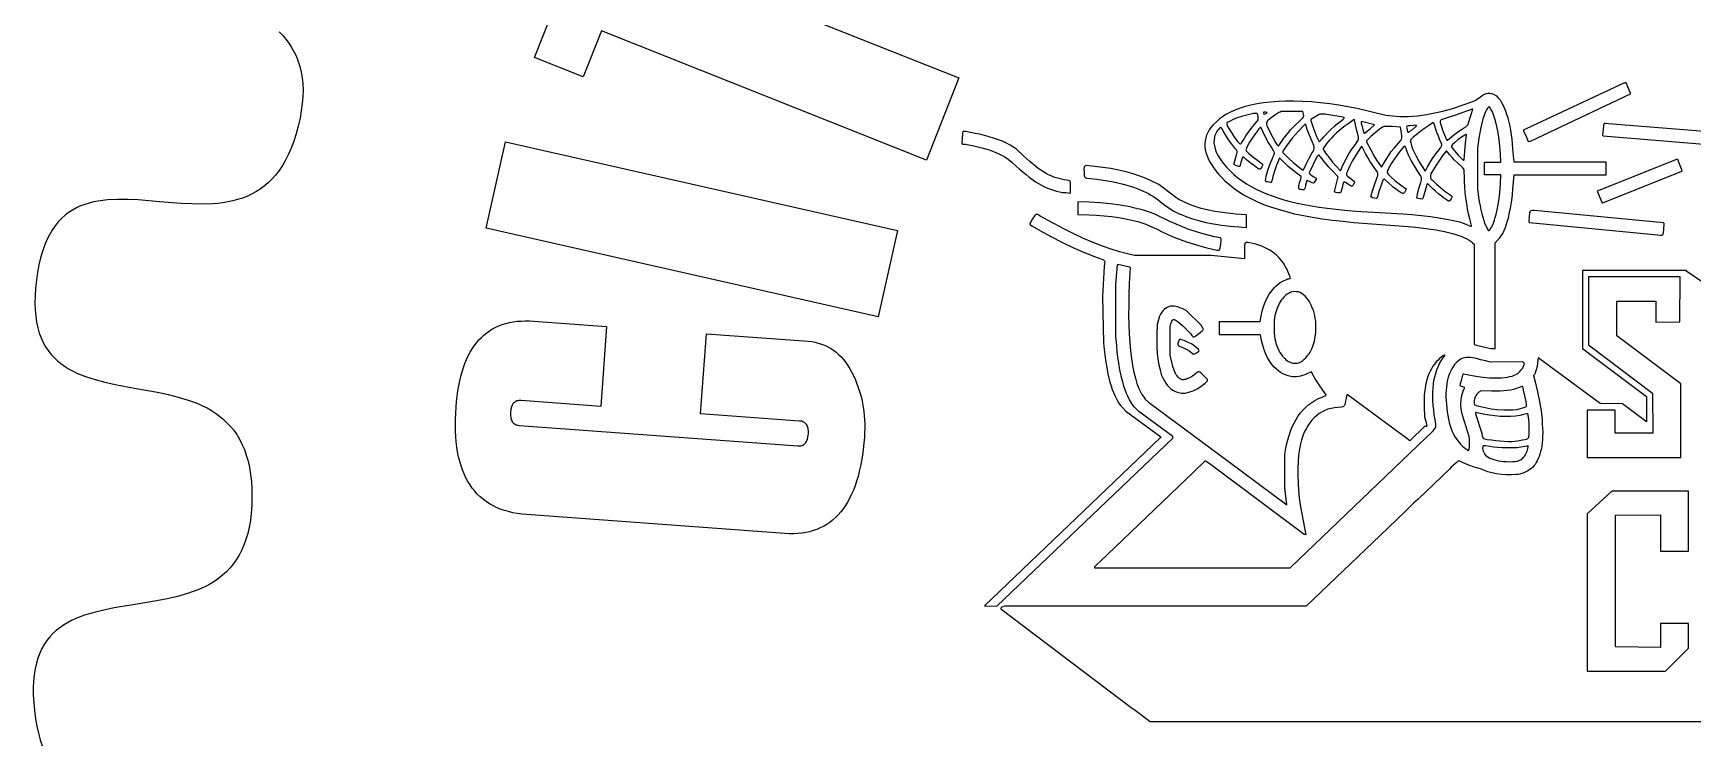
# Model space of a CAD drawing. Extents: x 6 to 265, y -82 to 305.
# Drawn here: x 9.8 to 128, y 160.9 to 211.4 of the extents above; entities that cross this region are included whole.
import ezdxf

# ---------------------------------------------------------------- set-up
doc = ezdxf.new("R2010")
doc.units = 0
doc.layers.add('PAGR', color=18, linetype='CONTINUOUS')

msp = doc.modelspace()

# ---------------------------------------------------------------- linework, layer by layer
at = {"layer": 'PAGR'}
for points in [[(53.89, 220.68), (52.59, 217.41), (75.75, 208.21), (73.43, 202.36), (50.27, 211.56), (48.97, 208.29), (45.5, 209.67), (50.42, 222.06)], [(113.96, 188.92), (113.96, 196.45), (114.18, 196.69), (114.29, 196.81), (114.39, 196.97), (114.5, 197.13), (114.58, 197.29), (114.69, 197.56), (114.8, 197.88), (114.9, 198.24), (114.99, 198.63), (115.07, 199.04), (115.14, 199.47), (115.19, 199.89), (115.23, 200.31), (115.28, 201.05), (115.31, 201.31), (121.87, 201.31), (121.87, 202.2), (115.31, 202.2), (115.28, 202.46), (115.23, 203.17), (115.2, 203.51), (115.17, 203.84), (115.12, 204.17), (115.07, 204.48), (115.02, 204.78), (114.95, 205.07), (114.88, 205.34), (114.8, 205.6), (114.72, 205.84), (114.63, 206.07), (114.54, 206.27), (114.44, 206.45), (114.34, 206.62), (114.23, 206.75), (114.13, 206.87), (114.02, 206.95), (113.87, 207.03), (113.73, 207.08), (113.59, 207.11), (113.45, 207.11), (113.31, 207.08), (113.18, 207.03), (113.03, 206.94), (112.89, 206.83), (112.7, 206.69), (112.61, 206.63), (112.53, 206.59), (112.39, 206.54), (111.87, 206.34), (111.52, 206.22), (111.17, 206.1), (110.82, 205.99), (110.47, 205.89), (110.12, 205.8), (109.77, 205.72), (109.43, 205.65), (109.09, 205.59), (108.75, 205.54), (108.42, 205.5), (108.1, 205.47), (107.79, 205.45), (107.48, 205.44), (107.19, 205.44), (106.91, 205.46), (106.64, 205.48), (106.17, 205.54), (104.13, 206.03), (103.47, 206.16), (102.83, 206.27), (102.17, 206.36), (101.51, 206.44), (100.86, 206.5), (100.22, 206.54), (99.61, 206.56), (99.03, 206.56), (98.51, 206.54), (97.96, 206.49), (97.45, 206.43), (96.99, 206.36), (96.56, 206.27), (96.16, 206.17), (95.78, 206.05), (95.41, 205.91), (95.06, 205.75), (94.76, 205.6), (94.53, 205.45), (94.31, 205.29), (94.07, 205.07), (93.86, 204.86), (93.7, 204.68), (93.58, 204.51), (93.48, 204.33), (93.4, 204.13), (93.34, 203.94), (93.3, 203.74), (93.28, 203.53), (93.28, 203.33), (93.3, 203.12), (93.35, 202.91), (93.41, 202.7), (93.5, 202.48), (93.61, 202.26), (93.74, 202.04), (93.89, 201.82), (94.06, 201.59), (94.25, 201.36), (94.47, 201.13), (94.7, 200.89), (95.02, 200.61), (95.36, 200.34), (95.73, 200.08), (96.12, 199.84), (96.54, 199.61), (96.98, 199.4), (97.46, 199.2), (97.96, 199.02), (98.5, 198.85), (99.06, 198.69), (99.66, 198.54), (100.29, 198.41), (100.95, 198.29), (101.64, 198.18), (102.37, 198.08), (103.14, 198), (103.88, 197.92), (107.76, 197.63), (108.29, 197.57), (109.05, 197.48), (109.74, 197.38), (110.36, 197.26), (110.64, 197.2), (110.91, 197.13), (111.15, 197.06), (111.38, 196.98), (111.59, 196.91), (111.78, 196.82), (111.95, 196.74), (112.11, 196.65), (112.24, 196.56), (112.35, 196.47), (112.46, 196.36), (112.46, 189.22), (112.64, 189.17), (113.13, 189.05), (113.53, 188.96), (113.68, 188.93), (113.79, 188.92)], [(116.47, 203.7), (123.61, 207.08), (123.61, 207.13), (123.3, 207.87), (123.18, 207.87), (116.17, 204.58), (116.06, 204.54), (116.03, 204.52), (116, 204.51), (115.99, 204.49), (115.99, 204.45), (116.03, 204.33), (116.14, 204.1), (116.32, 203.69)], [(97.49, 205.6), (97.5, 205.6), (97.53, 205.62), (97.63, 205.67), (97.7, 205.72), (97.72, 205.74), (97.72, 205.75), (97.69, 205.76), (97.59, 205.78), (97.51, 205.78), (97.47, 205.77), (97.45, 205.76), (97.45, 205.75), (97.46, 205.71)], [(98.31, 203.62), (98.41, 203.47), (98.48, 203.39), (98.5, 203.38), (98.52, 203.38), (98.56, 203.42), (98.61, 203.5), (98.91, 203.92), (99.15, 204.24), (99.4, 204.53), (99.69, 204.83), (100.03, 205.15), (100.21, 205.32), (100.26, 205.38), (100.29, 205.43), (100.31, 205.47), (100.32, 205.52), (100.3, 205.63), (100.25, 205.81), (99.46, 205.82), (99, 205.83), (98.84, 205.82), (98.72, 205.81), (98.63, 205.78), (98.54, 205.74), (98.33, 205.61), (97.99, 205.38), (97.87, 205.28), (97.78, 205.2), (97.72, 205.13), (97.68, 205.06), (97.66, 205), (97.66, 204.95), (97.69, 204.83), (97.91, 204.37), (98.11, 203.96)], [(110.35, 204.16), (110.52, 203.79), (110.57, 203.79), (110.99, 204.13), (111.38, 204.42), (111.56, 204.55), (111.71, 204.64), (111.87, 204.74), (111.97, 204.82), (112, 204.86), (112.03, 204.9), (112.07, 205.01), (112.24, 205.6), (112.36, 205.98), (112.31, 205.98), (111.65, 205.74), (111.06, 205.53), (110.55, 205.36), (110.1, 205.22), (110.06, 205.18), (110.04, 205.14), (110.05, 205.06), (110.07, 204.95), (110.1, 204.82), (110.21, 204.5)], [(113.29, 197.69), (113.46, 197.33), (113.51, 197.33), (113.54, 197.34), (113.59, 197.39), (113.69, 197.57), (113.81, 197.8), (113.91, 198.07), (113.97, 198.26), (114.02, 198.47), (114.12, 198.93), (114.21, 199.45), (114.28, 200.01), (114.35, 200.69), (114.36, 201.31), (113.21, 201.31), (113.21, 202.2), (114.37, 202.2), (114.34, 202.81), (114.3, 203.33), (114.24, 203.83), (114.17, 204.31), (114.08, 204.75), (113.98, 205.16), (113.87, 205.51), (113.82, 205.66), (113.76, 205.8), (113.7, 205.92), (113.63, 206.02), (113.57, 206.12), (113.54, 206.14), (113.52, 206.15), (113.5, 206.15), (113.48, 206.13), (113.42, 206.06), (113.33, 205.93), (113.25, 205.75), (113.17, 205.54), (113.09, 205.28), (113.01, 204.99), (112.94, 204.67), (112.87, 204.31), (112.8, 203.92), (112.69, 203.22), (112.69, 200.34), (112.78, 199.72), (112.83, 199.4), (112.88, 199.09), (112.94, 198.81), (113, 198.54), (113.07, 198.29), (113.14, 198.06), (113.21, 197.86)], [(112.04, 197.71), (112.14, 197.67), (112.22, 197.64), (112.27, 197.63), (112.28, 197.64), (112.28, 197.64), (112.28, 197.7), (112.15, 198.17), (112.07, 198.52), (111.99, 198.89), (111.93, 199.27), (111.87, 199.66), (111.83, 200.05), (111.8, 200.44), (111.78, 200.83), (111.77, 201.2), (111.76, 201.5), (111.75, 201.6), (111.74, 201.67), (111.7, 201.74), (111.66, 201.8), (111.51, 201.94), (111.27, 202.16), (111.07, 202.35), (110.9, 202.54), (110.71, 202.75), (110.48, 203.02), (110.44, 202.97), (110.16, 202.61), (110.03, 202.43), (109.89, 202.22), (109.75, 202), (109.63, 201.81), (109.38, 201.37), (109.35, 201.23), (109.34, 201.16), (109.35, 201.12), (109.36, 201.09), (109.41, 201.01), (109.51, 200.9), (109.75, 200.67), (110.07, 200.4), (110.4, 200.13), (110.68, 199.92), (110.82, 199.83), (110.86, 199.79), (110.88, 199.76), (110.88, 199.73), (110.87, 199.69), (110.82, 199.59), (110.73, 199.47), (110.7, 199.43), (110.68, 199.42), (110.64, 199.42), (110.28, 199.67), (110.1, 199.8), (109.91, 199.96), (109.7, 200.14), (109.52, 200.3), (109.13, 200.68), (109.08, 200.63), (108.94, 200.09), (108.86, 199.78), (108.83, 199.69), (108.8, 199.63), (108.77, 199.59), (108.73, 199.58), (108.61, 199.59), (108.47, 199.62), (108.39, 199.64), (108.37, 199.67), (108.46, 200.05), (108.55, 200.41), (108.66, 200.75), (108.69, 200.86), (108.71, 200.94), (108.72, 201.02), (108.71, 201.09), (108.68, 201.17), (108.63, 201.27), (108.45, 201.54), (108.2, 201.94), (107.97, 202.34), (107.79, 202.72), (107.64, 203.09), (107.57, 203.27), (107.54, 203.32), (107.51, 203.35), (107.49, 203.35), (107.45, 203.32), (107.35, 203.22), (107.12, 202.92), (106.84, 202.53), (106.58, 202.13), (106.38, 201.8), (106.28, 201.6), (106.26, 201.53), (106.26, 201.47), (106.28, 201.42), (106.33, 201.35), (106.51, 201.18), (106.84, 200.89), (107.22, 200.6), (107.61, 200.3), (107.63, 200.29), (107.6, 200.23), (107.52, 200.1), (107.49, 200.04), (107.45, 199.99), (107.42, 199.97), (107.38, 199.97), (107.33, 199.99), (107.26, 200.02), (107.05, 200.17), (106.69, 200.44), (106.36, 200.73), (106.04, 201.02), (105.95, 200.93), (105.81, 200.49), (105.68, 200.11), (105.6, 199.82), (105.56, 199.7), (105.55, 199.66), (105.53, 199.64), (105.5, 199.63), (105.47, 199.62), (105.36, 199.64), (105.22, 199.67), (105.14, 199.71), (105.1, 199.74), (105.23, 200.17), (105.36, 200.59), (105.5, 201), (105.55, 201.14), (105.59, 201.24), (105.6, 201.33), (105.6, 201.41), (105.57, 201.49), (105.52, 201.58), (105.34, 201.84), (105.19, 202.05), (105.03, 202.29), (104.88, 202.55), (104.75, 202.78), (104.48, 203.3), (104.41, 203.3), (104.14, 202.89), (103.95, 202.58), (103.77, 202.28), (103.61, 201.95), (103.44, 201.58), (103.37, 201.42), (103.36, 201.36), (103.37, 201.31), (103.39, 201.27), (103.44, 201.22), (103.6, 201.1), (103.92, 200.86), (103.93, 200.83), (103.93, 200.79), (103.89, 200.68), (103.83, 200.56), (103.8, 200.52), (103.77, 200.49), (103.73, 200.49), (103.66, 200.52), (103.58, 200.57), (103.48, 200.64), (103.3, 200.76), (103.2, 200.81), (103.19, 200.8), (103.16, 200.75), (103.11, 200.61), (103.05, 200.39), (102.99, 200.14), (102.97, 200.07), (102.95, 200.04), (102.93, 200.03), (102.91, 200.02), (102.87, 200.02), (102.75, 200.03), (102.6, 200.06), (102.52, 200.09), (102.51, 200.11), (102.78, 201.16), (102.31, 201.64), (102.11, 201.86), (101.91, 202.08), (101.74, 202.28), (101.62, 202.44), (101.5, 202.61), (101.42, 202.7), (101.4, 202.71), (101.38, 202.71), (101.33, 202.67), (101.26, 202.58), (100.71, 201.46), (100.74, 201.38), (100.77, 201.35), (100.82, 201.3), (100.9, 201.25), (100.98, 201.2), (101.21, 201.08), (101.21, 201.06), (101.2, 201.01), (101.14, 200.89), (101.06, 200.76), (101.03, 200.72), (101.01, 200.71), (100.92, 200.74), (100.77, 200.81), (100.56, 200.91), (100.54, 200.91), (100.45, 200.56), (100.41, 200.39), (100.37, 200.29), (100.33, 200.24), (100.31, 200.23), (100.29, 200.23), (100.22, 200.25), (100.14, 200.26), (100.07, 200.27), (100.02, 200.28), (99.98, 200.31), (99.96, 200.35), (99.96, 200.41), (99.97, 200.49), (100.02, 200.73), (100.1, 201.01), (100.13, 201.15), (100.13, 201.2), (99.79, 201.44), (99.63, 201.56), (99.43, 201.73), (99.22, 201.91), (99.02, 202.09), (98.59, 202.51), (98.51, 202.32), (98.38, 201.99), (98.24, 201.58), (98.12, 201.2), (98.06, 200.95), (98.03, 200.84), (98.02, 200.8), (98.01, 200.78), (97.99, 200.77), (97.96, 200.77), (97.88, 200.78), (97.75, 200.8), (97.66, 200.81), (97.63, 200.82), (97.61, 200.84), (97.6, 200.87), (97.59, 200.91), (97.61, 201.03), (97.65, 201.21), (97.79, 201.7), (97.97, 202.21), (98.06, 202.43), (98.14, 202.61), (98.21, 202.76), (98.23, 202.83), (98.24, 202.87), (98.22, 202.93), (98.17, 203.02), (98.01, 203.28), (97.9, 203.46), (97.77, 203.67), (97.64, 203.91), (97.53, 204.14), (97.28, 204.66), (97.26, 204.69), (97.24, 204.69), (97.22, 204.67), (97.13, 204.58), (97.02, 204.44), (96.88, 204.26), (96.59, 203.84), (96.46, 203.63), (96.34, 203.43), (96.23, 203.21), (96.21, 203.14), (96.2, 203.08), (96.22, 203.02), (96.26, 202.97), (96.41, 202.82), (96.7, 202.58), (97.05, 202.32), (97.27, 202.16), (97.33, 202.1), (97.37, 202.06), (97.39, 202.02), (97.38, 201.98), (97.33, 201.87), (97.25, 201.75), (97.21, 201.72), (97.18, 201.7), (97.14, 201.72), (97.05, 201.77), (96.8, 201.94), (96.51, 202.16), (96.25, 202.38), (96.07, 202.54), (95.98, 202.6), (95.97, 202.57), (95.94, 202.5), (95.87, 202.26), (95.77, 201.91), (95.74, 201.91), (95.69, 201.91), (95.55, 201.95), (95.41, 202.01), (95.37, 202.04), (95.35, 202.06), (95.35, 202.12), (95.48, 202.56), (95.56, 202.81), (95.57, 202.9), (95.57, 202.97), (95.56, 203.02), (95.53, 203.08), (95.41, 203.22), (95.2, 203.49), (94.96, 203.81), (94.74, 204.15), (94.57, 204.45), (94.48, 204.62), (94.45, 204.66), (94.42, 204.68), (94.38, 204.68), (94.35, 204.65), (94.24, 204.54), (94.18, 204.47), (94.12, 204.39), (94.07, 204.3), (94.03, 204.21), (93.99, 204.11), (93.97, 204.01), (93.93, 203.81), (93.92, 203.59), (93.95, 203.37), (94, 203.15), (94.08, 202.93), (94.21, 202.67), (94.38, 202.4), (94.58, 202.13), (94.81, 201.86), (95.07, 201.59), (95.34, 201.34), (95.63, 201.1), (95.93, 200.88), (96.25, 200.67), (96.58, 200.47), (96.92, 200.29), (97.29, 200.12), (97.66, 199.95), (98.06, 199.8), (98.47, 199.66), (98.91, 199.53), (99.36, 199.41), (99.84, 199.3), (100.34, 199.19), (100.87, 199.1), (101.42, 199.01), (102, 198.93), (102.6, 198.86), (103.24, 198.8), (104.03, 198.72), (107.37, 198.52), (108.01, 198.47), (108.71, 198.41), (109.36, 198.33), (109.95, 198.25), (110.5, 198.16), (110.98, 198.06), (111.41, 197.95), (111.76, 197.83), (111.91, 197.77)], [(95.61, 203.68), (95.73, 203.55), (95.77, 203.52), (95.81, 203.51), (95.85, 203.53), (95.89, 203.58), (96, 203.76), (96.19, 204.08), (96.38, 204.35), (96.58, 204.62), (96.8, 204.9), (96.97, 205.1), (97.02, 205.16), (97.06, 205.22), (97.07, 205.28), (97.08, 205.33), (97.07, 205.46), (97.04, 205.58), (97.03, 205.62), (97.01, 205.65), (96.99, 205.67), (96.97, 205.68), (96.88, 205.68), (96.74, 205.68), (96.26, 205.56), (95.89, 205.46), (95.57, 205.36), (95.28, 205.25), (95.02, 205.12), (94.91, 205.07), (94.85, 205.02), (94.83, 205), (94.83, 204.97), (94.84, 204.92), (94.87, 204.81), (95.14, 204.36), (95.39, 203.98), (95.51, 203.8)], [(99.92, 201.89), (100.24, 201.66), (100.31, 201.66), (100.5, 202.07), (100.69, 202.46), (100.9, 202.85), (100.98, 202.97), (101.03, 203.07), (101.06, 203.15), (101.07, 203.23), (101.06, 203.31), (101.03, 203.41), (100.91, 203.69), (100.72, 204.13), (100.57, 204.53), (100.46, 204.89), (100.39, 204.89), (99.92, 204.4), (99.71, 204.17), (99.49, 203.92), (99.3, 203.67), (99.14, 203.45), (98.83, 202.99), (98.83, 202.89), (99.22, 202.51), (99.58, 202.17), (99.77, 202.01)], [(101.3, 203.89), (101.38, 203.75), (101.4, 203.71), (101.43, 203.69), (101.46, 203.69), (101.49, 203.72), (101.58, 203.83), (101.74, 204.02), (102.16, 204.44), (102.56, 204.82), (102.76, 204.99), (102.93, 205.12), (103.12, 205.27), (103.2, 205.35), (103.21, 205.37), (103.2, 205.39), (103.13, 205.41), (102.99, 205.43), (102.25, 205.56), (101.82, 205.63), (101.68, 205.64), (101.56, 205.64), (101.47, 205.62), (101.38, 205.59), (101.17, 205.46), (100.82, 205.24), (100.82, 205.19), (100.99, 204.67), (101.15, 204.23), (101.23, 204.04)], [(102.62, 201.93), (102.93, 201.6), (103.14, 202.05), (103.34, 202.44), (103.54, 202.8), (103.75, 203.14), (104, 203.48), (104.16, 203.7), (104.2, 203.78), (104.22, 203.85), (104.23, 203.92), (104.22, 203.99), (104.17, 204.21), (104.08, 204.55), (104, 204.89), (103.96, 205.12), (103.93, 205.23), (103.91, 205.25), (103.48, 204.95), (103.27, 204.8), (103.06, 204.64), (102.86, 204.47), (102.66, 204.29), (102.47, 204.11), (102.29, 203.93), (102.12, 203.75), (101.97, 203.57), (101.81, 203.36), (101.73, 203.24), (101.71, 203.19), (101.71, 203.15), (101.71, 203.12), (101.73, 203.08), (101.87, 202.86), (102.1, 202.56), (102.37, 202.22)], [(104.55, 204.45), (104.59, 204.34), (104.61, 204.28), (104.63, 204.27), (104.65, 204.28), (104.7, 204.3), (104.84, 204.42), (105.07, 204.62), (105.35, 204.87), (104.53, 205.09), (104.47, 205.09), (104.43, 205.08), (104.41, 205.07), (104.41, 205.05), (104.42, 204.97), (104.45, 204.84)], [(105.62, 202.19), (105.86, 201.85), (106.15, 202.33), (106.37, 202.67), (106.56, 202.96), (106.78, 203.24), (107.06, 203.56), (107.23, 203.76), (107.28, 203.84), (107.31, 203.91), (107.32, 203.98), (107.32, 204.07), (107.28, 204.31), (107.21, 204.71), (106.62, 204.75), (106.27, 204.76), (106.15, 204.76), (106.06, 204.75), (105.98, 204.72), (105.91, 204.68), (105.72, 204.56), (105.42, 204.31), (105.11, 204.03), (104.8, 203.73), (104.8, 203.66), (105.09, 203.09), (105.37, 202.59), (105.5, 202.36)], [(107.72, 204.38), (107.73, 204.36), (107.75, 204.34), (107.77, 204.34), (107.8, 204.35), (107.89, 204.41), (108.04, 204.52), (108.27, 204.71), (108.33, 204.77), (108.36, 204.81), (108.36, 204.82), (108.35, 204.83), (108.31, 204.84), (108.13, 204.82), (107.91, 204.8), (107.75, 204.79), (107.69, 204.78), (107.67, 204.78), (107.66, 204.76), (107.65, 204.71), (107.66, 204.63)], [(108.7, 201.97), (108.96, 201.56), (108.97, 201.56), (109.02, 201.65), (109.14, 201.87), (109.3, 202.16), (109.49, 202.47), (109.71, 202.78), (109.96, 203.1), (110.04, 203.21), (110.1, 203.29), (110.14, 203.37), (110.16, 203.44), (110.15, 203.51), (110.12, 203.6), (110, 203.86), (109.91, 204.06), (109.83, 204.27), (109.75, 204.47), (109.7, 204.63), (109.63, 204.88), (109.58, 205), (109.55, 205.03), (109.13, 204.75), (108.79, 204.51), (108.43, 204.24), (108.12, 203.99), (108.01, 203.9), (107.94, 203.82), (107.93, 203.79), (107.92, 203.74), (107.92, 203.67), (107.94, 203.59), (107.99, 203.39), (108.08, 203.15), (108.2, 202.88), (108.35, 202.59), (108.51, 202.28)], [(130.05, 203.46), (130.07, 203.62), (130.09, 203.91), (130.12, 204.29), (130.06, 204.29), (122.04, 204.94), (121.86, 204.96), (121.8, 204.96), (121.76, 204.96), (121.72, 204.95), (121.7, 204.92), (121.68, 204.87), (121.67, 204.8), (121.65, 204.55), (121.61, 204.13), (121.66, 204.08), (129.4, 203.45), (129.72, 203.42), (129.86, 203.41), (129.96, 203.41), (130.02, 203.43), (130.04, 203.44)], [(71.38, 197.33), (69.99, 191.19), (42.05, 197.51), (43.43, 203.65)], [(83.71, 200), (83.71, 200.45), (83.71, 200.71), (83.7, 200.79), (83.67, 200.84), (83.64, 200.88), (83.59, 200.9), (83.42, 200.93), (83.24, 200.96), (83.05, 200.99), (82.87, 201.04), (82.68, 201.09), (82.5, 201.15), (82.32, 201.23), (82.14, 201.31), (81.96, 201.41), (81.77, 201.52), (81.59, 201.64), (81.4, 201.77), (81.2, 201.92), (80.8, 202.25), (80.38, 202.64), (79.86, 203.13), (79.63, 203.28), (79.39, 203.43), (79.14, 203.57), (78.86, 203.71), (78.22, 203.92), (77.91, 204.01), (77.56, 204.11), (77.21, 204.2), (76.91, 204.26), (76.25, 204.39), (76.12, 204.39), (76.06, 204.39), (76.03, 204.37), (76.01, 204.33), (76, 204.28), (75.97, 203.83), (75.95, 203.64), (75.95, 203.58), (75.96, 203.54), (75.97, 203.51), (76, 203.5), (76.08, 203.5), (76.22, 203.5), (76.8, 203.38), (77.09, 203.31), (77.37, 203.24), (77.64, 203.16), (77.9, 203.08), (78.14, 203), (78.37, 202.91), (78.59, 202.81), (78.79, 202.72), (79.03, 202.58), (79.26, 202.43), (79.51, 202.22), (79.81, 201.94), (80.06, 201.72), (80.3, 201.51), (80.53, 201.32), (80.76, 201.14), (80.98, 200.97), (81.2, 200.82), (81.42, 200.69), (81.63, 200.57), (81.84, 200.46), (82.06, 200.36), (82.27, 200.28), (82.48, 200.21), (82.7, 200.15), (82.91, 200.1), (83.13, 200.06), (83.36, 200.04)], [(111.33, 202.72), (111.68, 202.35), (111.73, 202.35), (111.74, 202.37), (111.76, 202.44), (111.77, 202.64), (111.79, 203.02), (111.84, 203.55), (111.91, 204.17), (111.89, 204.19), (111.86, 204.18), (111.79, 204.14), (111.57, 204), (111.31, 203.8), (111.06, 203.6), (110.91, 203.46), (110.87, 203.41), (110.85, 203.37), (110.84, 203.34), (110.84, 203.31), (110.89, 203.23), (111.06, 203.02)], [(121.64, 199.32), (127.26, 201.57), (127.29, 201.59), (126.97, 202.4), (126.87, 202.4), (121.23, 200.15), (121.56, 199.35)], [(96.25, 197.56), (96.25, 198.45), (95.49, 198.51), (95.09, 198.55), (94.71, 198.59), (94.34, 198.64), (93.99, 198.7), (93.66, 198.76), (93.33, 198.83), (93.02, 198.91), (92.73, 199), (92.45, 199.1), (92.18, 199.2), (91.92, 199.31), (91.67, 199.44), (91.43, 199.56), (91.21, 199.7), (90.99, 199.85), (90.79, 200), (90.3, 200.39), (89.99, 200.61), (89.5, 200.85), (89.09, 201.04), (88.64, 201.22), (88.17, 201.38), (87.66, 201.52), (87.13, 201.65), (86.58, 201.75), (86.01, 201.84), (85.44, 201.91), (84.82, 201.97), (84.74, 201.94), (84.71, 201.93), (84.69, 201.91), (84.68, 201.88), (84.67, 201.84), (84.66, 201.71), (84.67, 201.49), (84.67, 201.36), (84.68, 201.26), (84.7, 201.18), (84.73, 201.13), (84.79, 201.1), (84.87, 201.07), (85.12, 201.05), (85.57, 201), (86.03, 200.93), (86.51, 200.85), (86.98, 200.75), (87.44, 200.64), (87.87, 200.52), (88.27, 200.4), (88.61, 200.27), (89.05, 200.07), (89.25, 199.97), (89.43, 199.87), (89.61, 199.76), (89.77, 199.65), (89.94, 199.53), (90.09, 199.41), (90.42, 199.14), (90.73, 198.93), (91.06, 198.73), (91.44, 198.54), (91.65, 198.45), (91.87, 198.36), (92.32, 198.19), (92.82, 198.05), (93.34, 197.92), (93.89, 197.81), (94.47, 197.72), (95.07, 197.65), (95.69, 197.6)], [(94.32, 195.97), (94.36, 196.11), (94.41, 196.37), (94.44, 196.64), (94.44, 196.73), (94.42, 196.78), (94.38, 196.81), (93.96, 196.9), (93.51, 197.01), (93.06, 197.13), (92.6, 197.27), (92.14, 197.42), (91.68, 197.59), (91.23, 197.78), (90.78, 197.98), (90.34, 198.19), (90.03, 198.35), (89.75, 198.48), (89.47, 198.59), (89.19, 198.7), (88.91, 198.79), (88.61, 198.87), (88.29, 198.94), (87.94, 199.02), (87.24, 199.14), (86.54, 199.24), (85.81, 199.31), (85.04, 199.35), (84.21, 199.38), (84.21, 198.49), (85.02, 198.46), (85.56, 198.43), (86.1, 198.38), (86.63, 198.33), (87.14, 198.26), (87.62, 198.18), (88.07, 198.08), (88.49, 197.98), (88.86, 197.87), (89.07, 197.79), (89.33, 197.68), (89.58, 197.56), (89.82, 197.45), (90.22, 197.24), (90.64, 197.05), (91.07, 196.86), (91.51, 196.69), (91.97, 196.53), (92.44, 196.38), (92.92, 196.24), (93.42, 196.11), (94.13, 195.93), (94.21, 195.93), (94.28, 195.95), (94.31, 195.96)], [(125.97, 197.41), (126, 197.84), (125.95, 197.89), (116.77, 198.77), (116.59, 198.76), (116.49, 198.74), (116.46, 198.73), (116.44, 198.7), (116.42, 198.65), (116.41, 198.58), (116.38, 198.35), (116.35, 197.95), (116.4, 197.9), (125.52, 197.04), (125.73, 197.01), (125.85, 197.01), (125.89, 197.02), (125.91, 197.05), (125.93, 197.1), (125.95, 197.17)], [(78.46, 170.56), (91, 182.55), (91, 182.65), (88.56, 184.45), (88.4, 184.61), (88.27, 184.75), (88.14, 184.9), (88.02, 185.08), (87.91, 185.28), (87.8, 185.49), (87.7, 185.73), (87.6, 185.98), (87.51, 186.25), (87.42, 186.55), (87.34, 186.86), (87.27, 187.19), (87.2, 187.54), (87.14, 187.91), (87.08, 188.3), (87.03, 188.71), (86.99, 189.14), (86.92, 189.79), (86.93, 193.52), (87.04, 194.9), (87.07, 194.93), (87.9, 194.75), (87.95, 194.7), (87.89, 193.56), (87.86, 192.78), (87.85, 192.03), (87.84, 191.31), (87.85, 190.62), (87.88, 189.97), (87.92, 189.35), (87.97, 188.77), (88.04, 188.22), (88.12, 187.72), (88.21, 187.25), (88.32, 186.82), (88.43, 186.43), (88.57, 186.09), (88.64, 185.94), (88.71, 185.79), (88.79, 185.66), (88.87, 185.54), (88.95, 185.43), (89.03, 185.33), (89.26, 185.1), (95.03, 180.82), (99.11, 177.78), (98.96, 179), (98.96, 181.33), (99.02, 181.71), (99.1, 182.07), (99.18, 182.42), (99.27, 182.74), (99.38, 183.05), (99.5, 183.35), (99.63, 183.62), (99.77, 183.88), (99.93, 184.12), (100.09, 184.35), (100.27, 184.56), (100.47, 184.75), (100.67, 184.93), (100.89, 185.09), (101.12, 185.23), (101.36, 185.36), (101.62, 185.47), (101.83, 185.56), (101.89, 185.59), (101.92, 185.61), (101.92, 185.64), (101.67, 185.97), (101.41, 186.35), (101.14, 186.78), (100.86, 187.25), (100.85, 187.27), (100.76, 187.23), (100.55, 187.13), (100.39, 187.06), (100.23, 187), (100.08, 186.96), (99.94, 186.93), (99.8, 186.91), (99.66, 186.9), (99.53, 186.91), (99.39, 186.93), (99.2, 186.98), (99.02, 187.05), (98.84, 187.13), (98.67, 187.23), (98.51, 187.34), (98.36, 187.47), (98.21, 187.61), (98.07, 187.77), (97.94, 187.94), (97.82, 188.13), (97.71, 188.32), (97.61, 188.53), (97.52, 188.76), (97.44, 188.99), (97.37, 189.24), (97.31, 189.49), (97.23, 189.91), (94.31, 189.91), (94.31, 190.86), (97.22, 190.86), (97.29, 191.25), (97.36, 191.59), (97.45, 191.92), (97.57, 192.23), (97.71, 192.53), (97.86, 192.8), (98.04, 193.05), (98.13, 193.17), (98.23, 193.28), (98.33, 193.38), (98.44, 193.47), (98.65, 193.63), (98.87, 193.76), (99.08, 193.86), (99.16, 193.89), (99.23, 193.89), (99.3, 193.91), (99.33, 193.92), (99.35, 193.93), (99.38, 193.97), (99.22, 194.37), (99.13, 194.57), (99.03, 194.75), (98.93, 194.93), (98.81, 195.1), (98.68, 195.26), (98.54, 195.42), (98.4, 195.56), (98.24, 195.69), (98.08, 195.82), (97.9, 195.93), (97.72, 196.04), (97.53, 196.13), (97.33, 196.22), (97.12, 196.29), (96.91, 196.36), (96.69, 196.41), (96.48, 196.45), (96.33, 196.48), (96.22, 196.48), (96.19, 196.47), (96.16, 196.46), (96.13, 196.43), (96.12, 196.39), (96.1, 196.28), (96.1, 195.9), (96.1, 195.32), (95.38, 195.39), (93.73, 195.56), (88.26, 195.57), (87.77, 195.68), (87.2, 195.82), (86.6, 196.01), (85.97, 196.23), (85.31, 196.49), (84.63, 196.78), (83.93, 197.1), (83.22, 197.45), (82.51, 197.83), (81.85, 198.19), (81.54, 198.37), (81.44, 198.43), (81.37, 198.48), (81.3, 198.49), (81.25, 198.49), (81.2, 198.46), (81.15, 198.4), (81, 198.18), (80.87, 197.97), (80.81, 197.85), (80.81, 197.81), (80.81, 197.78), (80.86, 197.74), (80.95, 197.67), (81.57, 197.32), (82.3, 196.91), (83.09, 196.51), (83.87, 196.13), (84.58, 195.82), (85.33, 195.5), (85.74, 195.36), (85.98, 195.27), (86.05, 195.24), (86.1, 195.2), (86.13, 195.17), (86.14, 195.12), (86.13, 194.99), (86.1, 194.77), (85.99, 192.63), (86.04, 189.34), (86.1, 188.85), (86.19, 188.1), (86.3, 187.43), (86.37, 187.12), (86.44, 186.82), (86.51, 186.54), (86.59, 186.27), (86.67, 186.02), (86.76, 185.79), (86.85, 185.58), (86.95, 185.38), (87.05, 185.19), (87.15, 185.03), (87.26, 184.87), (87.38, 184.74), (87.64, 184.46), (90.13, 182.63), (90.1, 182.57), (77.58, 170.59)], [(122.62, 192.3), (125.4, 192.3), (125.4, 190.81), (127.12, 190.83), (127.14, 194.05), (120.62, 194.05), (120.62, 189.19), (125.17, 185.75), (125.2, 182.9), (122.52, 182.9), (122.52, 184.54), (120.52, 184.54), (120.52, 181.16), (127.19, 181.16), (127.19, 186.41), (122.62, 189.84)], [(100.07, 187.96), (100.15, 188), (100.25, 188.07), (100.36, 188.16), (100.46, 188.26), (100.54, 188.35), (100.62, 188.45), (100.7, 188.56), (100.77, 188.67), (100.89, 188.91), (101, 189.17), (101.08, 189.45), (101.14, 189.76), (101.17, 190.08), (101.18, 190.41), (101.18, 190.65), (101.17, 190.88), (101.14, 191.08), (101.11, 191.28), (101.07, 191.47), (101.01, 191.66), (100.93, 191.84), (100.85, 192.03), (100.75, 192.21), (100.65, 192.38), (100.54, 192.52), (100.43, 192.65), (100.31, 192.76), (100.18, 192.84), (100.06, 192.91), (99.93, 192.96), (99.8, 192.98), (99.67, 192.99), (99.53, 192.97), (99.4, 192.94), (99.27, 192.88), (99.14, 192.8), (99.02, 192.7), (98.89, 192.58), (98.8, 192.48), (98.72, 192.37), (98.64, 192.25), (98.57, 192.13), (98.51, 192), (98.45, 191.87), (98.4, 191.73), (98.35, 191.58), (98.27, 191.28), (98.22, 190.96), (98.2, 190.62), (98.2, 190.27), (98.21, 190.03), (98.23, 189.82), (98.26, 189.63), (98.3, 189.45), (98.34, 189.28), (98.4, 189.11), (98.47, 188.95), (98.55, 188.78), (98.62, 188.65), (98.7, 188.53), (98.78, 188.41), (98.87, 188.31), (98.96, 188.22), (99.05, 188.13), (99.15, 188.06), (99.24, 188), (99.35, 187.96), (99.45, 187.92), (99.55, 187.89), (99.65, 187.88), (99.76, 187.88), (99.86, 187.89), (99.97, 187.92)], [(91.29, 185.83), (91.52, 185.76), (91.64, 185.75), (91.73, 185.74), (91.84, 185.75), (91.97, 185.77), (92.12, 185.81), (92.27, 185.86), (92.43, 185.92), (92.58, 185.99), (92.72, 186.06), (92.84, 186.13), (93.11, 186.32), (93.3, 186.47), (93.42, 186.58), (93.45, 186.62), (93.46, 186.65), (93.46, 186.71), (93.16, 187.02), (92.99, 187.2), (92.92, 187.24), (92.87, 187.27), (92.82, 187.26), (92.76, 187.24), (92.61, 187.13), (92.39, 186.96), (92.18, 186.84), (92, 186.76), (91.91, 186.73), (91.82, 186.71), (91.74, 186.7), (91.67, 186.7), (91.6, 186.72), (91.54, 186.75), (91.47, 186.79), (91.41, 186.84), (91.35, 186.9), (91.29, 186.98), (91.23, 187.06), (91.18, 187.16), (91.08, 187.39), (90.99, 187.65), (90.91, 187.96), (90.81, 188.45), (90.8, 190.49), (90.86, 190.69), (90.93, 190.89), (90.96, 190.95), (91, 190.98), (91.04, 191), (91.09, 190.99), (91.24, 190.92), (91.36, 190.84), (91.51, 190.72), (91.69, 190.56), (91.85, 190.4), (92.25, 189.99), (92.35, 189.85), (92.39, 189.8), (92.42, 189.77), (92.45, 189.76), (92.49, 189.76), (92.55, 189.79), (92.62, 189.83), (92.84, 189.99), (93.05, 190.16), (93.11, 190.21), (93.15, 190.26), (93.17, 190.3), (93.16, 190.34), (93.1, 190.43), (93, 190.59), (91.94, 191.63), (91.65, 191.78), (91.5, 191.84), (91.35, 191.9), (91.21, 191.93), (91.07, 191.95), (90.94, 191.95), (90.81, 191.94), (90.69, 191.9), (90.58, 191.86), (90.47, 191.79), (90.37, 191.71), (90.28, 191.62), (90.2, 191.51), (90.12, 191.38), (90.05, 191.24), (90, 191.08), (89.95, 190.91), (89.88, 190.64), (89.85, 189.96), (89.84, 189.51), (89.85, 189.06), (89.88, 188.6), (89.93, 188.17), (90, 187.76), (90.08, 187.4), (90.17, 187.08), (90.22, 186.94), (90.28, 186.83), (90.39, 186.62), (90.5, 186.45), (90.61, 186.3), (90.73, 186.17), (90.85, 186.06), (90.99, 185.97), (91.13, 185.89)], [(50.64, 190.5), (50.22, 184.8), (44.56, 185.22), (44.39, 185.22), (44.32, 185.21), (44.25, 185.19), (44.18, 185.16), (44.12, 185.13), (44.07, 185.09), (44.02, 185.04), (43.97, 184.99), (43.93, 184.93), (43.87, 184.78), (43.82, 184.61), (43.8, 184.4), (43.79, 184.19), (43.81, 184), (43.83, 183.92), (43.86, 183.84), (43.89, 183.77), (43.92, 183.71), (43.96, 183.65), (44.01, 183.6), (44.07, 183.56), (44.13, 183.53), (44.19, 183.5), (44.27, 183.47), (44.34, 183.46), (44.43, 183.45), (64.26, 181.99), (64.34, 181.99), (64.42, 181.99), (64.5, 182), (64.57, 182.02), (64.63, 182.05), (64.69, 182.09), (64.75, 182.13), (64.8, 182.18), (64.84, 182.23), (64.88, 182.3), (64.92, 182.37), (64.95, 182.45), (64.99, 182.63), (65.02, 182.85), (65.03, 183.05), (65.01, 183.23), (64.96, 183.38), (64.93, 183.45), (64.89, 183.51), (64.85, 183.56), (64.8, 183.61), (64.75, 183.65), (64.69, 183.69), (64.62, 183.71), (64.55, 183.74), (64.39, 183.76), (57.33, 184.28), (57.75, 189.98), (65.01, 189.45), (65.26, 189.42), (65.5, 189.38), (65.73, 189.32), (65.96, 189.25), (66.18, 189.17), (66.4, 189.06), (66.6, 188.95), (66.8, 188.82), (66.99, 188.67), (67.17, 188.51), (67.35, 188.33), (67.52, 188.14), (67.68, 187.93), (67.83, 187.71), (67.98, 187.47), (68.12, 187.22), (68.25, 186.95), (68.37, 186.69), (68.48, 186.42), (68.58, 186.15), (68.67, 185.87), (68.75, 185.59), (68.82, 185.31), (68.88, 185.03), (68.93, 184.74), (68.97, 184.44), (69, 184.15), (69.03, 183.85), (69.04, 183.55), (69.04, 183.24), (69.03, 182.93), (69.01, 182.62), (68.97, 182.18), (68.93, 181.74), (68.87, 181.33), (68.81, 180.93), (68.73, 180.54), (68.65, 180.17), (68.56, 179.81), (68.46, 179.47), (68.35, 179.15), (68.23, 178.83), (68.1, 178.54), (67.96, 178.25), (67.82, 177.99), (67.66, 177.74), (67.5, 177.5), (67.33, 177.28), (67.15, 177.07), (66.95, 176.88), (66.75, 176.7), (66.55, 176.54), (66.33, 176.39), (66.1, 176.25), (65.87, 176.14), (65.62, 176.03), (65.37, 175.95), (65.1, 175.87), (64.83, 175.81), (64.55, 175.77), (64.26, 175.74), (63.96, 175.73), (63.65, 175.73), (63.34, 175.75), (44.94, 177.1), (44.6, 177.13), (44.27, 177.17), (43.95, 177.23), (43.65, 177.31), (43.36, 177.39), (43.07, 177.49), (42.8, 177.6), (42.54, 177.73), (42.3, 177.87), (42.06, 178.02), (41.84, 178.19), (41.63, 178.37), (41.43, 178.56), (41.25, 178.76), (41.07, 178.98), (40.91, 179.22), (40.76, 179.46), (40.62, 179.72), (40.49, 180), (40.37, 180.28), (40.27, 180.58), (40.18, 180.89), (40.1, 181.22), (40.03, 181.56), (39.98, 181.91), (39.93, 182.28), (39.9, 182.66), (39.88, 183.05), (39.87, 183.46), (39.87, 183.88), (39.89, 184.31), (39.92, 184.76), (39.95, 185.16), (39.99, 185.54), (40.05, 185.92), (40.11, 186.28), (40.18, 186.62), (40.26, 186.95), (40.34, 187.27), (40.44, 187.58), (40.55, 187.87), (40.66, 188.15), (40.79, 188.41), (40.92, 188.67), (41.06, 188.9), (41.21, 189.13), (41.37, 189.34), (41.54, 189.54), (41.72, 189.72), (41.9, 189.89), (42.1, 190.05), (42.3, 190.2), (42.52, 190.33), (42.74, 190.45), (42.97, 190.55), (43.21, 190.64), (43.46, 190.72), (43.72, 190.78), (43.99, 190.83), (44.26, 190.87), (44.55, 190.89), (44.84, 190.9), (45.14, 190.9), (45.46, 190.88)], [(92.25, 188.7), (92.46, 188.52), (92.54, 188.55), (92.68, 188.63), (92.81, 188.71), (92.85, 188.74), (92.86, 188.76), (92.85, 188.8), (92.81, 188.85), (92.66, 188.99), (92.48, 189.14), (92.31, 189.26), (92.09, 189.37), (91.8, 189.49), (91.61, 189.56), (91.55, 189.58), (91.5, 189.58), (91.47, 189.58), (91.45, 189.56), (91.42, 189.49), (91.35, 189.29), (91.34, 189.23), (91.36, 189.18), (91.39, 189.14), (91.46, 189.1), (91.68, 189.01), (91.84, 188.94), (92, 188.86), (92.14, 188.78)], [(99.36, 173.31), (109.01, 182.56), (109.4, 182.93), (109.53, 183.06), (109.62, 183.16), (109.69, 183.25), (109.73, 183.33), (109.74, 183.42), (109.74, 183.54), (109.68, 183.86), (109.62, 184.21), (109.58, 184.55), (109.54, 184.88), (109.52, 185.2), (109.51, 185.51), (109.52, 185.81), (109.53, 186.1), (109.56, 186.38), (109.6, 186.65), (109.66, 186.91), (109.72, 187.16), (109.8, 187.4), (109.89, 187.63), (110, 187.85), (110.11, 188.05), (110.24, 188.25), (110.34, 188.39), (110.38, 188.46), (110.37, 188.47), (110.36, 188.46), (110.28, 188.43), (110.2, 188.38), (110.11, 188.31), (110, 188.21), (109.89, 188.11), (109.76, 187.97), (109.64, 187.82), (109.52, 187.66), (109.42, 187.49), (109.33, 187.31), (109.24, 187.12), (109.17, 186.93), (109.1, 186.72), (109.04, 186.51), (109, 186.29), (108.96, 186.06), (108.93, 185.82), (108.91, 185.58), (108.9, 185.32), (108.89, 185.06), (108.9, 184.79), (108.93, 184.07), (109.01, 183.75), (109.06, 183.52), (109.08, 183.4), (109.07, 183.37), (109.07, 183.36), (109.03, 183.37), (108.98, 183.41), (107.88, 182.35), (107.56, 182.59), (103.51, 185.59), (103.43, 185.62), (103.4, 185.63), (103.38, 185.61), (103.37, 185.59), (103.36, 185.54), (103.34, 185.36), (103.28, 185.09), (103.26, 184.98), (103.23, 184.9), (103.2, 184.84), (103.16, 184.79), (103.1, 184.77), (103.01, 184.75), (102.74, 184.73), (102.5, 184.7), (102.27, 184.66), (102.04, 184.6), (101.82, 184.51), (101.62, 184.41), (101.42, 184.29), (101.24, 184.15), (101.06, 184), (100.9, 183.82), (100.75, 183.63), (100.61, 183.42), (100.48, 183.2), (100.36, 182.96), (100.26, 182.7), (100.16, 182.42), (100.08, 182.13), (100.01, 181.76), (99.95, 181.34), (99.91, 180.88), (99.89, 180.39), (99.89, 179.87), (99.91, 179.34), (99.95, 178.81), (100, 178.27), (100.08, 177.65), (100.46, 175.66), (100.35, 175.67), (93.83, 180.54), (93.57, 180.73), (93.38, 180.86), (93.32, 180.9), (93.29, 180.9), (93.27, 180.89), (92.49, 180.13), (86.87, 174.77), (85.82, 173.76), (85.61, 173.56), (85.46, 173.41), (85.42, 173.36), (85.4, 173.33), (85.4, 173.3)], [(112.13, 181.94), (112.13, 182.21), (112.12, 182.44), (112.11, 182.65), (111.63, 184.17), (111.57, 184.48), (111.54, 184.66), (111.52, 184.85), (111.52, 185.04), (111.53, 185.23), (111.55, 185.42), (111.58, 185.59), (111.63, 185.75), (111.68, 185.89), (111.75, 186.06), (111.77, 186.11), (111.77, 186.14), (111.76, 186.17), (111.74, 186.18), (111.64, 186.21), (111.57, 186.22), (111.52, 186.24), (111.48, 186.27), (111.47, 186.29), (111.5, 186.44), (111.58, 186.74), (111.68, 187.13), (111.72, 187.13), (112.08, 187.06), (112.58, 186.96), (113.08, 186.88), (113.56, 186.84), (114.02, 186.83), (114.24, 186.84), (114.45, 186.85), (114.65, 186.87), (114.84, 186.89), (115.01, 186.93), (115.17, 186.97), (115.32, 187.02), (115.44, 187.08), (115.58, 187.16), (115.7, 187.27), (115.82, 187.4), (115.92, 187.53), (115.99, 187.66), (116.03, 187.78), (116.04, 187.83), (116.03, 187.87), (116.02, 187.9), (115.99, 187.93), (115.93, 187.97), (113.63, 187.96), (113.26, 188.04), (112.92, 188.13), (112.64, 188.21), (112.5, 188.25), (112.35, 188.27), (112.2, 188.29), (112.05, 188.29), (111.91, 188.28), (111.77, 188.26), (111.65, 188.23), (111.54, 188.19), (111.46, 188.14), (111.37, 188.08), (111.22, 187.95), (111.07, 187.78), (110.94, 187.6), (110.82, 187.38), (110.71, 187.14), (110.62, 186.89), (110.54, 186.61), (110.51, 186.41), (110.48, 186.19), (110.46, 185.96), (110.45, 185.72), (110.45, 185.47), (110.46, 185.21), (110.48, 184.94), (110.51, 184.68), (110.54, 184.41), (110.58, 184.15), (110.63, 183.9), (110.69, 183.66), (110.75, 183.43), (110.82, 183.21), (110.9, 183.01), (110.98, 182.83), (111.11, 182.6), (111.29, 182.35), (111.48, 182.12), (111.56, 182.03), (111.64, 181.96), (111.78, 181.84), (111.91, 181.75), (112.02, 181.68), (112.08, 181.66), (112.09, 181.68), (112.11, 181.74)], [(115.23, 184.55), (115.5, 184.59), (115.76, 184.65), (116, 184.72), (116.14, 184.77), (116.17, 184.79), (116.2, 184.83), (116.2, 184.88), (116.2, 184.94), (116.17, 185.15), (116.01, 185.87), (115.93, 186.23), (115.89, 186.23), (115.8, 186.2), (115.62, 186.13), (115.45, 186.07), (115.26, 186.02), (115.05, 185.97), (114.82, 185.94), (114.58, 185.91), (114.31, 185.9), (114.03, 185.89), (113.72, 185.9), (112.97, 185.92), (112.8, 185.81), (112.72, 185.75), (112.66, 185.68), (112.6, 185.6), (112.55, 185.52), (112.51, 185.43), (112.49, 185.33), (112.47, 185.23), (112.46, 185.12), (112.47, 184.99), (112.48, 184.95), (112.51, 184.92), (112.55, 184.89), (112.61, 184.87), (112.8, 184.82), (113.25, 184.72), (113.68, 184.64), (114.11, 184.59), (114.58, 184.57)], [(115.55, 182.34), (115.9, 182.41), (116.07, 182.44), (116.19, 182.48), (116.28, 182.52), (116.32, 182.54), (116.34, 182.57), (116.36, 182.61), (116.37, 182.65), (116.39, 182.77), (116.39, 183.14), (116.38, 183.55), (116.36, 183.9), (116.32, 184.15), (116.31, 184.23), (116.28, 184.27), (116.25, 184.28), (116.19, 184.27), (115.99, 184.22), (115.71, 184.15), (115.4, 184.11), (115.06, 184.08), (114.7, 184.08), (114.32, 184.09), (113.93, 184.13), (113.52, 184.19), (113.1, 184.26), (112.56, 184.37), (112.56, 184.28), (113.01, 182.89), (113.04, 182.7), (113.07, 182.59), (113.08, 182.55), (113.11, 182.53), (113.15, 182.51), (113.21, 182.49), (113.4, 182.45), (113.7, 182.41), (114, 182.37), (114.3, 182.34), (114.6, 182.32), (114.88, 182.31), (115.14, 182.31), (115.36, 182.32)], [(115.65, 180.94), (115.81, 181.03), (115.94, 181.12), (115.99, 181.18), (116.05, 181.25), (116.15, 181.42), (116.23, 181.61), (116.29, 181.81), (116.31, 181.93), (116.32, 181.96), (116.31, 181.98), (116.3, 181.99), (116.28, 182), (116.21, 181.98), (115.8, 181.89), (115.52, 181.84), (114.8, 181.84), (114.47, 181.85), (114.14, 181.87), (113.83, 181.9), (113.57, 181.94), (113.28, 181.99), (113.19, 182), (113.13, 182), (113.09, 181.98), (113.07, 181.95), (113.06, 181.83), (113.07, 181.72), (113.1, 181.62), (113.14, 181.52), (113.2, 181.43), (113.27, 181.34), (113.36, 181.26), (113.47, 181.19), (113.58, 181.12), (113.71, 181.06), (113.86, 181.01), (114.02, 180.97), (114.19, 180.93), (114.37, 180.9), (114.56, 180.88), (114.76, 180.87), (114.98, 180.86), (115.21, 180.87), (115.39, 180.88), (115.54, 180.91)], [(122.54, 177.05), (125.74, 177.08), (125.74, 174.49), (127.74, 174.49), (127.74, 178.77), (122.28, 178.77), (120.52, 177.14), (120.52, 165.93), (126.09, 165.93), (127.74, 167.58), (127.74, 169.32), (125.74, 169.32), (125.74, 167.63), (122.54, 167.66)]]:
    msp.add_lwpolyline(points, close=True, dxfattribs=at)
for points in [[(27.32, 211.49), (27.57, 211.23), (27.8, 210.96), (28.01, 210.68), (28.2, 210.38), (28.38, 210.06), (28.54, 209.73), (28.67, 209.38), (28.79, 209.02), (28.88, 208.63), (28.95, 208.23), (28.99, 207.8), (29.01, 207.36), (29, 206.89), (28.96, 206.4), (28.89, 205.88), (28.8, 205.34), (28.67, 204.78), (28.52, 204.22), (28.35, 203.7), (28.17, 203.22), (27.97, 202.77), (27.76, 202.35), (27.54, 201.97), (27.3, 201.62), (27.05, 201.29), (26.79, 201), (26.52, 200.73), (26.24, 200.49), (25.95, 200.28), (25.64, 200.09), (25.33, 199.92), (25.01, 199.77), (24.69, 199.65), (24.35, 199.54), (24.01, 199.45), (23.66, 199.38), (23.3, 199.32), (22.94, 199.27), (22.58, 199.24), (21.84, 199.22), (21.08, 199.23), (20.32, 199.27), (18.78, 199.39), (18.02, 199.46), (17.26, 199.52), (16.52, 199.55), (15.8, 199.56), (15.09, 199.52), (14.75, 199.49), (14.42, 199.44), (14.09, 199.38), (13.77, 199.3), (13.46, 199.2), (13.16, 199.09), (12.87, 198.96), (12.58, 198.8), (12.31, 198.63), (12.05, 198.43), (11.8, 198.2), (11.57, 197.95), (11.35, 197.68), (11.14, 197.37), (10.94, 197.04), (10.76, 196.68), (10.59, 196.28), (10.44, 195.85), (10.31, 195.39), (10.19, 194.9), (10.09, 194.36), (10.01, 193.79), (9.95, 193.22), (9.92, 192.68), (9.91, 192.16), (9.92, 191.68), (9.96, 191.23), (10.03, 190.8), (10.11, 190.41), (10.22, 190.03), (10.35, 189.68), (10.5, 189.36), (10.66, 189.06), (10.85, 188.78), (11.05, 188.52), (11.27, 188.28), (11.51, 188.05), (11.76, 187.85), (12.02, 187.66), (12.3, 187.49), (12.59, 187.33), (12.89, 187.18), (13.2, 187.05), (13.52, 186.93), (14.2, 186.71), (14.9, 186.53), (15.62, 186.37), (17.12, 186.09), (18.64, 185.82), (19.39, 185.66), (20.12, 185.47), (20.83, 185.25), (21.18, 185.13), (21.52, 185), (21.85, 184.85), (22.17, 184.69), (22.48, 184.51), (22.77, 184.32), (23.06, 184.11), (23.33, 183.89), (23.59, 183.64), (23.84, 183.38), (24.07, 183.1), (24.29, 182.79), (24.48, 182.46), (24.66, 182.11), (24.83, 181.73), (24.97, 181.33), (25.09, 180.9), (25.19, 180.44), (25.27, 179.96), (25.33, 179.44), (25.36, 178.9), (25.37, 178.32), (25.36, 177.74), (25.32, 177.19), (25.26, 176.68), (25.17, 176.19), (25.07, 175.74), (24.94, 175.31), (24.79, 174.91), (24.63, 174.54), (24.45, 174.19), (24.25, 173.86), (24.03, 173.56), (23.8, 173.28), (23.55, 173.02), (23.28, 172.78), (23.01, 172.56), (22.72, 172.36), (22.42, 172.17), (22.11, 172), (21.79, 171.85), (21.46, 171.71), (21.12, 171.58), (20.77, 171.46), (20.06, 171.26), (19.32, 171.08), (18.57, 170.94), (17.05, 170.69), (16.3, 170.57), (15.55, 170.44), (14.82, 170.29), (14.12, 170.12), (13.45, 169.92), (13.12, 169.8), (12.81, 169.68), (12.51, 169.54), (12.22, 169.38), (11.94, 169.21), (11.67, 169.03), (11.42, 168.83), (11.18, 168.61), (10.96, 168.37), (10.76, 168.12), (10.57, 167.84), (10.4, 167.54), (10.25, 167.22), (10.12, 166.87), (10.01, 166.5), (9.92, 166.1), (9.85, 165.68), (9.8, 165.23), (9.78, 164.75), (9.79, 164.23), (9.82, 163.69), (9.87, 163.12), (9.95, 162.54), (10.04, 162.01), (10.16, 161.51), (10.29, 161.05), (10.43, 160.62)], [(128.73, 193.65), (127.61, 194.41), (127.58, 194.49), (120.18, 194.49), (120.18, 188.94), (124.75, 185.51), (124.75, 183.7), (123.04, 184.98), (121.44, 185.01), (117.02, 188.26), (116.98, 187.9), (116.95, 187.64), (116.89, 187.4), (116.82, 187.19), (116.78, 187.11), (116.74, 187.06), (116.7, 187), (116.81, 186.55), (116.98, 185.85), (117.12, 185.16), (117.23, 184.49), (117.3, 183.85), (117.32, 183.54), (117.34, 183.25), (117.35, 182.96), (117.34, 182.69), (117.33, 182.44), (117.31, 182.2), (117.28, 181.98), (117.25, 181.78), (117.2, 181.58), (117.15, 181.4), (117.09, 181.24), (117.03, 181.08), (116.96, 180.93), (116.88, 180.8), (116.8, 180.67), (116.71, 180.56), (116.61, 180.46), (116.51, 180.36), (116.39, 180.28), (116.28, 180.2), (116.15, 180.13), (116.01, 180.08), (115.87, 180.03), (115.71, 179.98), (115.59, 179.96), (115.44, 179.94), (115.12, 179.92), (114.77, 179.93), (114.41, 179.95), (114.06, 180), (113.73, 180.06), (113.44, 180.15), (113.31, 180.19), (113.2, 180.24), (112.98, 180.33), (112.65, 180.42), (112.46, 180.48), (112.23, 180.56), (112, 180.65), (111.8, 180.74), (111.53, 180.86), (111.45, 180.89), (111.38, 180.9), (111.32, 180.9), (111.27, 180.87), (111.15, 180.77), (110.82, 180.47), (110.7, 180.34), (108.47, 178.2), (108.15, 177.9), (107.56, 177.33), (106.37, 176.18), (105.77, 175.61), (100.48, 170.56), (79, 170.57), (78.87, 170.52), (78.77, 170.47), (78.75, 170.44), (78.74, 170.42), (78.74, 170.38), (88.11, 163.27), (88.21, 163.23), (89.38, 162.35), (195.1, 162.35)]]:
    msp.add_lwpolyline(points, dxfattribs=at)

doc.saveas('drawing.dxf')
